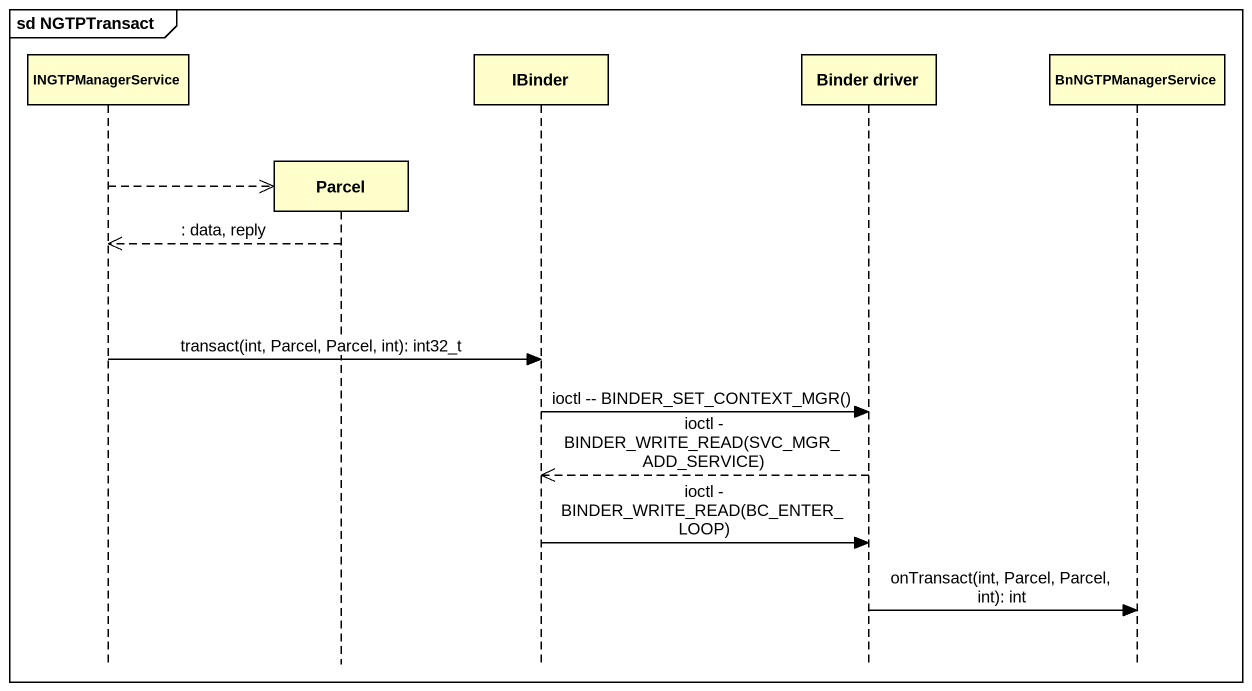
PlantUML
@startuml
mainframe sd NGTPTransact
hide footbox
participant INGTPManagerService
participant Parcel
participant IBinder
participant "Binder driver" as Binder_driver
participant BnNGTPManagerService

INGTPManagerService -->> Parcel **
Parcel -->> INGTPManagerService : : data, reply
INGTPManagerService -> IBinder : transact(int, Parcel, Parcel, int): int32_t
IBinder -> Binder_driver : ioctl -- BINDER_SET_CONTEXT_MGR()
Binder_driver -->> IBinder : ioctl - BINDER_WRITE_READ(SVC_MGR_ADD_SERVICE)
IBinder -> Binder_driver : ioctl - BINDER_WRITE_READ(BC_ENTER_LOOP)
Binder_driver -> BnNGTPManagerService : onTransact(int, Parcel, Parcel, int): int
@enduml
